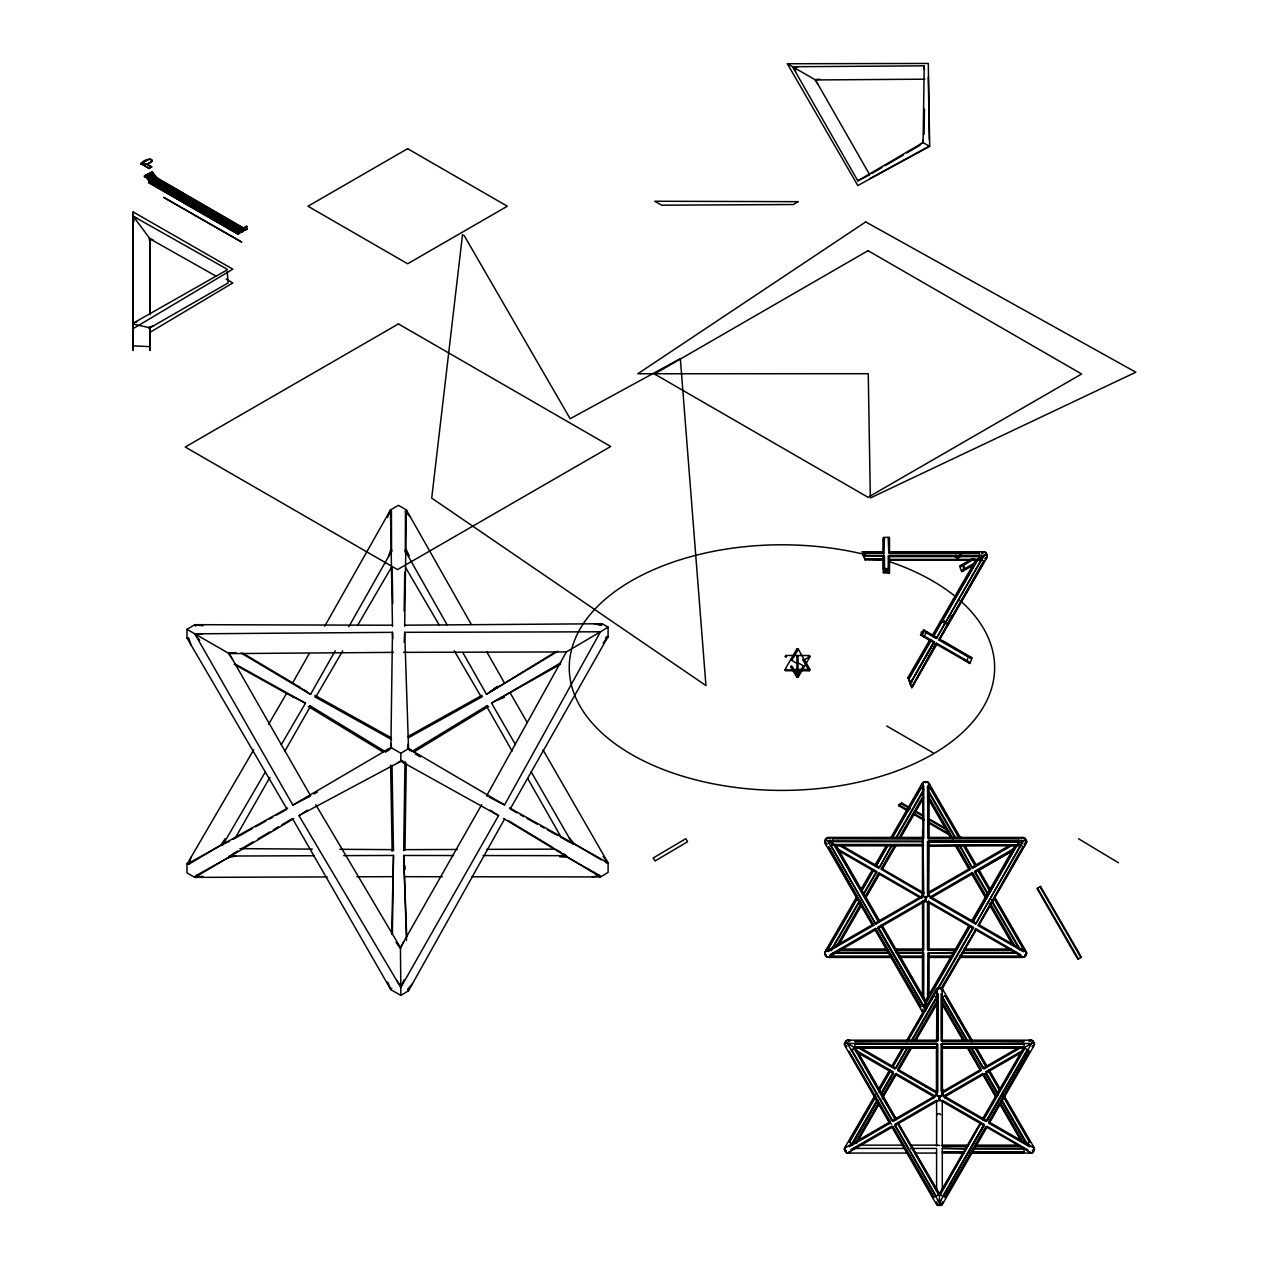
<?xml version="1.0" encoding="UTF-8"?>
<svg xmlns="http://www.w3.org/2000/svg" width="1269" height="1269" viewBox="0 0 1269 1269"><rect width="100%" height="100%" fill="white"/><g stroke="black" fill="none" stroke-linecap="round" stroke-linejoin="round"><path stroke-width="1.5" d="M133.197 324.118L150.028 327.814L150.012 346.659L133.182 345.866L133.197 323.198L227.119 269.916M133.182 345.866L133.182 211.939L232.862 269.187L133.277 328.592L133.182 350.561L133.182 211.971M150.012 314.553L150.028 238.889L133.197 216.19L134.038 221.504M253.673 749.868L186.987 864.221L186.987 872.913L194.807 877.387L327.18 876.911M796.948 662.799L796.948 656.232M796.964 648.808L797.011 650.22M797.503 676.916L802.754 666.653M797.503 663.576L797.503 662.719M797.503 650.426L797.503 649.347M802.785 666.828L803.753 667.383L798.169 677.297L798.011 676.044M798.074 663.449L797.9 669.873M830.64 949.894L830.64 948.768M883.335 553.03L883.335 538.294L884.445 538.373L883.747 554.331M884.461 569.876L883.335 569.416L883.335 555.314L883.335 572.652L889.379 573.287L889.379 558.804M922.611 1010.711L922.611 1010.616A3.014 1.745 -60 0 1 921.595 1010.029L923.182 1012.503A3.014 1.745 60 0 1 921.992 1011.155L875.166 930.05M922.611 995.356L922.611 957.445L899.198 957.445M922.611 901.101L922.611 950.1L923.721 950.084L923.721 900.736M922.531 896.263L923.086 896.58M923.055 953.019L895.882 952.67M923.023 950.084L922.611 905.574M923.055 842.172L923.737 894.248L922.611 894.248M923.023 838.46L832.416 838.19L832.416 839.348M925.815 900.847L878.196 928.321L925.006 1009.41A3.014 1.745 60 0 1 925.561 1010.822L924.578 1008.205L925.64 1005.587M928.4 895.835L925.64 897.437L925.64 900.911L973.069 928.321M890.775 837.778L921.992 783.719A3.014 1.745 -60 0 1 925.498 782.561C927.48 780.165 930.478 785.099 928.654 785.527L928.702 788.192M926.782 1004.921L881.781 926.275L878.243 928.305L923.562 1006.793L926.782 1004.065M928.654 996.609L928.654 952.511L928.654 995.213M928.654 950.1L928.654 903.766M928.258 896.453L928.718 841.68M928.654 837.952L928.654 783.37A3.014 1.745 0 0 0 927.004 781.815A3.014 1.745 0 0 0 923.864 781.958L921.564 784.924L922.611 785.527M936.601 1094.719L936.601 1050.558M936.601 997.942L936.601 991.375L935.634 990.724A2.839 1.634 60 0 1 936.522 990.217L936.601 990.232M942.28 991.375L943.279 990.803L941.899 988.599A2.062 1.681 -60 0 0 940.852 987.996L938.013 987.996A2.062 1.681 60 0 0 936.982 988.599L936.585 1041.5L854.846 1041.5L937.759 1040.818L937.759 993.611L936.601 993.611M937.728 993.675L937.728 1040.818M939.441 1204.852L940.44 1200.807L939.441 1200.236L938.441 1200.807L939.441 1201.584M942.28 1088.548C946.087 1095.068 938.14 1094.814 939.441 1099.89L894.788 1125.682L938.854 1201.933A2.839 1.634 60 0 1 938.854 1205.217L938.013 1205.249A2.062 1.681 -60 0 1 936.982 1204.646L936.601 1201.87L935.602 1202.441L936.601 1203.234M942.28 1034.362L942.28 993.627L941.106 993.627L941.106 1040.818L1024.035 1041.5L942.28 1041.5L942.28 989.344A2.839 1.634 0 0 0 939.441 987.694A2.839 1.634 0 0 0 936.601 989.344L935.602 990.803M942.28 1203.218L942.28 1201.87L943.279 1202.441L941.899 1204.646A2.062 1.681 60 0 1 940.852 1205.249L938.854 1205.138A2.839 1.634 60 0 1 936.014 1203.567L891.98 1127.3M942.28 990.232L942.359 990.217A2.839 1.634 -60 0 1 943.232 990.724M888.871 560.105L978.05 560.089L979.494 558.392M1021.18 949.069L1021.18 950.418M227.262 271.677L228.071 282.955L150.028 327.814L150.012 350.561L150.012 331.193M509.583 807.909L510.535 808.416L608.073 636.626L608.121 627.156L602.267 623.745L404.684 625.189L404.668 626.251M293.742 818.632L292.838 819.187L390.884 989.709L400.861 995.372L400.814 987.472L498.558 815.602L400.814 761.241L400.861 753.278L408.539 748.599L404.7 632.327L600.443 631.803L608.121 627.156M942.344 1044.641L942.344 1091.292L941.138 1091.292L941.138 1044.101L1024.035 1044.117M824.739 952.845C824.501 955.874 829.466 959.047 830.227 956.001M471.307 624.507L406.381 509.916L398.418 505.316L390.487 509.964L391.423 511.47L391.55 552.078M309.858 794.473L229.213 653.614L194.807 633.834L292.838 805.069L390.884 747.536L392.47 632.343L194.807 633.834L186.987 629.313L194.855 624.681L392.47 625.22L392.486 626.283M391.661 934.174L393.501 855.449L343.693 855.623M392.407 933.794L393.501 855.449M404.176 611.246L404.748 572.129M404.684 625.189L406.381 509.916L405.445 511.423L405.334 552.729M403.685 850.69L404.985 761.448M404.748 865.759L404.684 869.709L404.462 865.077M404.985 849.976L406.286 763.192M924.911 79.17L815.491 79.947L792.57 66.749L857.812 180.832L923.055 142.556L924.229 65.829L792.57 66.749L787.367 63.751L928.289 63.45L929.685 146.332L857.812 185.528L787.367 63.783M924.07 134.482L924.451 109.102M149.171 328.56L149.203 327.116L153.216 325.99M406.254 515.658L406.381 509.916M964.583 568.1L963.314 568.084L963.345 566.862L964.614 566.878M967.597 659.531L967.628 658.31M404.7 632.327L404.176 642.336M393.469 850.674L392.026 765.366M400.861 753.278L390.884 747.536L390.995 743.872M929.654 146.347L923.055 142.556L923.134 140.113M983.015 552.538L981.762 552.047L981.762 553.268L984.522 552.142A2.189 1.777 -60 0 1 985.632 552.776C986.981 554.839 982.682 557.488 981.762 556.758L975.718 560.232L932.541 635.008M1022.291 841.633L1022.1 842.965L1021.037 842.346C1020.768 841.125 1026.78 838.381 1026.526 842.029A3.014 1.745 -60 0 1 1025.939 843.742L979.113 924.831M1025.304 843.377L1025.114 844.71L1024.051 844.091L1026.558 841.759M1033.188 1045.783L1032.998 1047.036L1032.014 1046.465L1034.219 1044.736A2.062 1.681 0 0 0 1034.219 1043.546C1032.474 1040.31 1030.602 1046.481 1029.159 1044.815L1023.48 1048.099L942.28 1048.099M826.151 843.488L826.103 843.552A3.014 1.745 0 0 0 826.103 844.631L827.214 844.091L824.707 841.506L827.198 837.762A3.014 1.745 0 0 1 828.974 837.429L922.611 837.429M845.693 1045.783L845.884 1047.036L846.867 1046.465L844.646 1044.736A2.062 1.681 0 0 1 844.646 1043.546L846.074 1041.072A2.062 1.681 60 0 1 847.121 1040.485L849.707 1040.39L849.707 1041.532L848.549 1040.866M1025.304 951.496L1025.114 950.164A3.014 1.745 0 0 1 1025.162 951.306C1029.318 953.86 1021.957 959.84 1021.037 956.001M1032.014 1146.795L1032.998 1146.208L1034.219 1148.508A2.062 1.681 0 0 1 1034.219 1149.714L1032.807 1152.173A2.062 1.681 60 0 1 1031.76 1152.775L1029.159 1152.855L1029.159 1151.713M1026.558 953.368L1026.526 953.638A3.014 1.745 -60 0 1 1024.765 956.715L1024.527 956.874M798.042 650.156L798.074 649.014M408.38 743.84L407.587 749.122L408.539 748.599L504.539 804.943L600.443 631.803L566.355 651.933L403.669 652.361M824.707 953.114L826.151 950.164L827.214 950.767M885.524 571.161L885.746 570.162L887.126 570.495L886.92 571.478L885.524 571.161L886.111 568.702L885.889 569.702L887.301 570.035L887.507 569.035L886.92 571.478M390.566 514.675L391.423 511.47M861.048 891.092L873.04 870.106L876.641 872.184M969.579 926.513L973.371 928.036M985.886 557.852L984.776 558.503L985.839 559.106L987.139 556.663A2.189 1.777 0 0 0 987.139 555.394L986.029 554.283M846.867 1146.795L845.884 1146.208L844.646 1148.508A2.062 1.681 0 0 0 844.646 1149.714L846.074 1152.173A2.062 1.681 -60 0 0 847.121 1152.775L849.707 1152.855L849.707 1151.713M1032.998 1047.036L1033.045 1046.877A2.839 1.634 0 0 0 1033.045 1045.957L1033.125 1045.815M140.954 163.891C144.936 156.817 160.465 158.736 146.633 164.367L140.954 163.891L150.218 158.72M146.633 164.367L152.391 161.068M830.227 842.346L829.212 842.838A3.014 1.745 -60 0 1 830.148 841.22L830.227 842.346L836.271 845.836L879.449 920.612M849.707 1044.815L848.755 1045.275A2.839 1.634 -60 0 1 849.627 1043.753L849.707 1044.815L855.385 1048.099L936.601 1048.099M921.564 896.295L921.595 896.184A3.014 1.745 -60 0 1 922.531 894.566L922.611 894.471M935.602 1095.559L935.634 1095.448A2.839 1.634 -60 0 1 936.522 1093.926L936.601 1093.973M388.536 556.536L390.915 549.16L391.851 550.667L348.769 626.791M287.651 808.099L186.987 864.221L188.748 864.284L191.048 857.257M922.611 830.418L922.515 838.46L923.721 838.46L923.721 786.145L922.611 786.145M923.023 951.544L923.023 949.91M947.562 623.412L948.466 624.3L944.596 623.047M964.218 660.277L964.583 659.325M969.23 663.164L969.595 662.212L936.189 642.923L935.57 643.97M971.435 657.469L971.007 658.579L938.822 640.004L984.3 561.247L982.761 560.359M943.866 622.508L944.533 620.763M387.426 517.562L390.487 509.964L392.47 625.22M307.368 810.193L298.961 815.65L400.814 987.472L403.907 979.954M403.748 941.693L400.449 948.482L396.102 942.201L400.433 947.531L400.814 987.472M829.18 838.254L829.212 838.174A3.014 1.745 60 0 1 830.148 837.635L830.227 838.872L826.96 837.873M848.723 1040.961L848.755 1040.897A2.839 1.634 60 0 1 849.627 1040.39M1022.053 956.683L1022.1 956.62A3.014 1.745 60 0 1 1021.117 957.223L1021.037 957.223M943.628 631.676L951.877 615.322M202.881 876.276L194.807 877.387L195.632 875.832L228.388 857.59L231.672 854.624M566.355 651.933L486.646 795.837L487.566 796.329M786.558 670.048L785.479 670.714L797.075 670.778M808.448 656.232L809.543 655.55L797.947 655.47M400.861 995.372L408.539 990.803L504.539 819.06L503.634 818.521M335.206 650.791L310.556 694.365L292.663 682.865L309.208 653.614M324.674 626.283L390.487 509.964M969.579 926.291L925.64 1002.209M481.681 804.689L400.433 947.531L315.775 804.736M235.526 837.588L269.9 777.342M284.637 751.518L310.556 706.103L309.636 705.596M944.929 1097.907L945.786 1097.003L944.929 1097.907L985.807 1121.495L1027.319 1049.669M784.797 669.905L790.635 659.769M791.095 658.928L796.853 648.967M792.268 659.594L797.503 650.521M804.356 666.574L810.05 656.533M908.747 679.407L908.033 677.472L929.527 640.242M908.461 678.741L930.288 640.908M931.398 640.147L908.747 679.423L910.206 683.801L934.095 642.431L931.081 640.702M933.349 636.832L977.733 559.899M933.492 642.082L910.206 683.785M981.334 559.423L936.522 638.18L983.634 556.393A3.014 1.745 -60 0 1 986.663 554.648A3.014 1.745 -60 0 1 986.663 558.138L939.837 639.227M911.65 687.1L935.919 643.7L911.856 687.703L936.823 644.462M983.713 560.914L938.997 639.719L984.316 561.263M856.543 897.072L825.326 951.131A3.014 1.745 -60 0 0 826.071 954.748M861.413 888.633L872.152 870.042M875.166 864.808L885.905 846.233M886.857 846.391L876.086 866.204L875.848 865.204M857.146 897.865L827.832 948.641L829.863 949.815M891.726 837.968L920.897 787.446L923.324 788.858L923.182 790.254M828.34 948.926L857.892 897.754M861.825 890.933L873.944 869.899M875.896 866.6L888.189 845.233M892.091 838.476L921.389 787.732M878.465 867.584L878.846 866.933M832.274 947.832L859.621 900.482M863.57 893.63L875.927 872.231M891.679 844.948L879.465 867.25M895.581 838.174L922.563 791.459M831.338 950.655L859.89 901.18M863.666 894.597L876.942 871.629L836.668 848.374M892.202 845.186L878.878 868.313L840.284 846.042M896.057 838.508L923.404 791.158M836.112 946.833L860.62 904.369M864.554 897.58L878.735 872.675L922.357 897.865M894.74 845.249L880.956 869.138L923.324 893.979M898.69 838.428L923.309 795.774M837.35 946.024L861.365 904.416M865.252 897.691L878.957 873.976M895.613 845.091L881.987 868.71L923.975 892.995M899.547 838.301L922.833 797.947M839.221 943.93L861.778 904.845M865.712 898.04L879.449 874.262M882.463 869.027L896.2 845.233M900.118 838.428L923.673 797.646M927.861 902.211L928.369 901.323L973.672 927.48L937.918 989.439M930.891 896.993L930.304 898.008L975.607 924.165L1022.909 841.997A3.014 1.745 -60 0 1 1024.083 840.617L1024.305 840.459M925.561 1005.064L925.64 1000.622L968.802 925.847M971.832 920.612L1014.994 845.836L1018.372 843.726M972.593 921.056L972.815 922.055L1016.675 844.948L928.162 845.709M925.069 1004.778L925.561 1003.922L924.578 1004.493L927.116 1005.952M925.815 1003.509L970.674 925.751M972.625 922.436L1017.008 845.503L1018.769 845.709L1018.769 841.553L927.512 841.347L927.512 893.662L928.654 893.662M875.436 1094.592L845.106 1147.128A2.839 1.634 -60 0 0 845.804 1150.523L845.757 1150.713M878.37 1089.5L889.141 1070.862M891.98 1065.944L902.735 1047.306M906.653 1040.517L936.014 989.677A2.839 1.634 -60 0 1 939.298 988.583M874.785 1097.146L848.882 1142.021L852.467 1144.083L877.767 1100.255M878.671 1090.404L890.33 1070.164M892.504 1066.246L903.687 1046.877M906.653 1041.722L933.381 995.435L936.966 997.513L911.665 1041.341M931.414 999.512L972.768 927.687M1020.609 845.027L975.798 923.784M893.09 1066.579L903.798 1048.035M907.7 1041.294L933.968 995.784M849.469 1142.37L875.753 1096.844M878.671 1091.784L890.346 1071.559M940.678 989.09L975.813 929.654L941.17 989.582M1022.988 846.502L978.272 925.323M851.864 1143.75L876.99 1100.239M880.924 1093.418L893.313 1071.893L854.148 1049.273M907.509 1047.147L894.962 1069.053L857.495 1047.417M911.412 1040.374L936.363 997.164M852.546 1143.512L877.307 1100.62M881.273 1093.767L893.154 1073.177M907.874 1047.686L895.993 1068.26L859.319 1047.084M881.654 1093.513L893.328 1073.288L856.48 1052.001M941.963 989.186L976.099 930.05M855.068 1143.353L878.434 1102.904M882.32 1096.162L894.978 1074.24L934.904 1097.288M937.791 1092.387L897.738 1069.259L910.46 1047.242M914.283 1040.596L936.681 1001.828M896.152 1073.542L882.669 1096.955M911.221 1047.274L897.77 1070.624L936.823 1093.196M914.917 1040.897L937.299 1002.113M856.48 1142.306L878.703 1103.824M856.385 1143.432L879.163 1103.982M882.129 1098.843L895.993 1074.827M898.833 1069.91L911.713 1047.607M915.679 1040.739L937.458 1003.002M910.698 1078.111L911.285 1077.095M925.831 1086.819L926.402 1085.82M926.56 1092.45L927.147 1091.451M1020.419 950.037L1021.022 948.99L1019.689 949.593M1020.26 955.557L1020.768 954.685L975.464 928.527L975.575 929.987M1024.02 950.719L1023.417 951.766L978.098 925.593L1023.591 846.851L1022.037 845.963M941.947 1096.178L942.55 1095.131M942.693 1101.778L943.295 1100.746L984.173 1124.35L942.693 1196.175M939.441 1200.236L939.441 1193.669L980.049 1123.351M982.888 1118.433L1023.48 1048.099M981.175 1122.621L939.694 1194.446L943.279 1196.524L984.157 1125.714L939.441 1099.906M982.809 1119.781L1024.321 1047.94L1027.906 1050.018L987.028 1120.813L942.28 1094.988L942.28 1043.419M940.297 1194.795L980.572 1123.652M984.046 1119.099L1024.924 1048.289M986.901 1120.749L1030.936 1044.482A2.839 1.634 -60 0 1 1033.775 1042.832A2.839 1.634 -60 0 1 1033.775 1046.116L989.741 1122.383M986.901 1127.3L942.867 1203.567A2.839 1.634 -60 0 1 940.028 1205.217A2.839 1.634 -60 0 1 940.028 1201.933L983.57 1125.381M1026.526 1145.019L1027.129 1143.972L1030.127 1145.701L1029.524 1146.748L988.646 1123.144L1029.571 1050.97L988.694 1121.764L1033.775 1147.811A2.839 1.634 -60 0 1 1033.775 1151.094A2.839 1.634 -60 0 1 1030.936 1152.728L985.807 1126.682L944.929 1197.476L986.838 1126.222L1027.716 1149.825L1027.271 1150.618M268.584 724.298L286.556 693.461L305.48 703.169L281.369 744.506M265.57 771.6L222.709 845.106L220.949 845.043L188.748 864.284M314.744 696.76L315.616 697.3L342.709 650.854M357.541 625.458L391.122 567.877M797.011 676.044L796.948 677.345L797.122 670.333M921.12 635.388L921.643 634.516L934.396 641.876L910.111 683.721L911.856 687.703M924.26 630.233L923.642 631.232L936.332 638.561L936.934 637.514L923.594 629.852L920.453 635.008L933.794 642.717M923.404 636.705L923.927 635.832M925.926 632.549L926.544 631.55M923.721 636.895L926.862 631.724M391.804 988.202L390.884 989.709L387.806 982.206M985.839 559.106L985.886 559.042A3.014 1.745 0 0 0 985.886 557.963L985.886 557.963M826.151 950.164L826.103 950.227A3.014 1.745 0 0 0 826.103 951.306L826.151 951.385M845.836 1045.957L845.884 1045.878A2.839 1.634 0 0 0 845.836 1046.973L845.884 1047.036M1025.114 844.71L1025.162 844.631A3.014 1.745 0 0 0 1025.162 843.552L1025.162 843.552M1033.045 1147.382L1033.045 1147.287A2.839 1.634 0 0 0 1033.045 1146.288L1033.045 1146.288M225.168 838.761L220.949 845.043L229.562 841.284M603.156 643.129L608.073 636.626L606.328 636.594M933.921 635.769L932.937 636.102L977.384 560.089M875.483 865.855L876.451 865.521M972.213 921.706L973.196 921.373M412.457 983.792L407.587 989.312L408.539 990.803M921.564 784.924L921.675 784.797A3.014 1.745 60 0 1 922.531 784.305L922.611 784.305M943.279 1202.441L943.153 1202.568A2.839 1.634 60 0 1 942.359 1203.028L942.28 1203.012M387.933 750.55L390.154 748.583M923.388 782.196L923.182 782.37A3.014 1.745 0 0 0 922.611 783.37L923.023 838.286M955.509 560.232L961.696 555.314L959.65 551.825L959.078 553.268M784.924 669.746L786.082 669.144M826.738 838L826.531 838.143A3.014 1.745 0 0 0 826.293 839.951A3.014 1.745 0 0 0 828.974 840.903L923.055 841.046L922.611 845.677M956.08 556.266L955.049 556.805L956.318 557.614L957.096 556.076M959.84 554.759L960.236 555.473M959.903 555.267L960.728 555.14M921.437 632.263L923.372 632.374L922.626 633.818L921.437 632.263L922.626 633.818M921.548 633.136L922.293 631.676M922.515 632.961L923.372 632.374M489.802 691.764L498.209 686.291L494.149 688.559M555.838 651.711L486.471 694.286L462.757 652.44M408.777 737.606L482.268 696.681M986.283 1066.309L975.433 1047.258M411.711 751.597L487.375 705.516M413.71 752.12L488.66 706.436M501.667 698.505L504.332 696.887L498.606 699.822M599.602 625.347L602.267 623.745L601.443 625.3L594.209 623.793M486.471 694.286L557.9 651.235M876.689 1130.362L878.862 1129.061M150.091 332.304L232.862 282.924L226.183 279.085M232.544 854.053L237.652 851.039M241.047 849.009L252.943 841.95M258.051 838.92L269.948 831.845M273.358 829.831L278.45 826.801M281.861 824.787L292.06 818.727M194.807 877.387L292.838 819.187M898.373 1123.62L939.441 1193.669M655.185 860.89L653.123 858.018L685.783 838.714L687.56 841.759L655.423 860.747M927.655 896.263L927.401 896.406A3.014 1.745 -60 0 0 925.736 899.071A3.014 1.745 -60 0 0 926.259 901.291M862.809 1138.547L873.04 1132.487M883.811 1126.126L890.394 1122.24M471.957 876.784L600.443 876.927L608.121 872.406L608.073 862.857L543.005 749.884M871.93 173.456L881.892 167.619M885.207 165.668L903.465 154.945M906.78 153.01L920.073 145.205M314.014 793.982L317.424 791.983M385.459 752.073L388.853 750.074M893.884 1119.655L892.979 1121.193L892.551 1120.416M983.412 1067.959L971.134 1048.067M515.452 744.586L491.547 703.089L560.914 662.783M491.547 703.089L560.105 664.496M605.424 638.18L608.073 636.626M239.651 233.179L150.63 181.784L145.872 175.09L239.651 229.562L237.938 230.546L144.555 176.629L145.872 175.09L239.651 229.229L239.651 233.179L237.938 234.162L148.917 182.768L150.345 181.388L239.651 232.941L237.938 233.924L148.632 182.371M242.807 227.405L241.11 228.388L147.727 174.805L241.11 228.721L242.807 227.738L149.028 173.266L147.331 174.25L151.138 179.595M151.994 171.934L147.743 174.408L151.043 179.088L156.182 177.105L151.994 171.934L156.182 177.105M144.555 176.629L146.268 175.645M147.727 174.805L149.425 173.821L242.807 227.738M156.436 181.832L151.328 178.913L148.029 174.25L156.277 178.977L156.15 181.99L155.992 179.135L147.743 174.408L152.867 172.425M148.917 182.768L150.63 181.784M152.09 180.944L153.787 179.96M238.382 229.197L238.667 226.279L242.934 228.737L242.934 231.497L238.667 229.039L238.667 226.279M144.158 176.074L237.938 230.212L239.651 229.229M241.982 228.515L246.932 226.437L246.932 229.181L241.11 232.005M238.382 226.437L242.665 228.912L246.932 226.437M241.982 231.259L246.932 229.181M241.11 232.1L242.807 231.117M972.53 558.598L959.586 566.069L961.712 571.811L973.799 564.864M974.766 558.677L961.093 566.577L960.665 565.435L964.139 564.816M790.698 666.415L791.682 665.844M802.785 659.436L803.753 658.865L798.058 648.776M785.479 670.08L797.075 669.429M808.496 656.787L809.543 656.184M791.253 667.383L792.237 666.828M803.34 660.419L810.225 656.39M975.655 562.389L962.362 570.067L962.774 571.193M907.081 810.542L898.642 805.672L898.642 804.689L901.64 802.96L910.063 807.83M922.611 793.95L923.42 790.761M898.642 805.672L901.64 803.959L910.063 808.813M830.513 845.741L833.796 844.488L832.448 845.186L832.448 841.046M875.166 923.086L922.611 895.692L925.64 897.437M927.465 892.884L969.468 868.646L956.747 846.582M971.832 867.282L1009.172 845.709M1022.275 838.159L1021.037 838.872C1020.371 836.937 1026.494 837.397 1025.051 840.03M927.512 894.233L970.674 869.344L957.032 845.693M1010.647 846.249L972.815 868.091L972.213 867.044M825.976 954.97L826.214 954.827A3.014 1.745 0 0 0 828.974 957.445L891.409 957.445M1018.579 843.837L1021.037 842.346M1017.357 845.693L1018.769 843.964M924.498 900.213L877.878 927.131L878.481 928.178M930.193 896.913L972.466 872.438L986.267 896.326M1014.883 848.025L974.608 871.28L975.211 872.326M876.118 929.511L828.356 957.096A3.014 1.745 60 0 1 825.326 955.351A3.014 1.745 60 0 1 825.326 951.861L873.104 924.276L873.643 925.339M930.32 898.214L972.752 873.722M1013.043 850.468L974.846 872.517L987.79 894.645M888.126 952.67L833.796 952.67L833.622 954.066L832.448 953.384L832.448 956.763L890.965 956.763M875.134 928.638L875.769 929.717L875.42 928.527M972.498 873.881L972.149 872.691M974.973 872.469L1012.63 850.722M1022.227 949.815L1023.877 948.863L994.325 897.691M962.092 953.289L1017.072 953.082M851.087 1049.955L854.656 1047.893L896.12 1119.702M1017.881 954.177L1018.769 953.669L1018.769 956.747L960.49 956.747M921.675 1010.076L922.611 1009.347L922.611 1010.774M1024.051 950.767L1025.114 950.164M890.473 1121.622L845.106 1147.811A2.839 1.634 60 0 0 845.106 1151.094A2.839 1.634 60 0 0 847.946 1152.728L893.122 1126.634L934 1197.444L891.885 1125.984L851.007 1149.571L851.61 1150.618M936.601 1040.183L848.533 1040.183A2.839 1.634 0 0 0 845.693 1041.817A2.839 1.634 0 0 0 848.533 1043.467L936.601 1043.419L936.601 1094.988L891.964 1120.749L847.946 1044.482A2.839 1.634 60 0 0 845.106 1042.832A2.839 1.634 60 0 0 845.106 1046.116L889.141 1122.383M941.725 1092.022L981.159 1069.259L968.501 1047.353M1018.737 1047.559L982.825 1068.292L970.991 1047.686M1030.333 1040.866L1029.159 1041.532L1029.159 1040.39L1031.76 1040.485A2.062 1.681 -60 0 1 1032.807 1041.072L1033.188 1042.499M941.979 1093.244L981.159 1070.624L967.692 1047.29M1021.466 1047.353L983.998 1068.99L971.657 1047.607M943.66 1096.115L982.825 1073.495L996.26 1096.781M1023.115 1050.209L985.648 1071.845L998.084 1093.386M943.977 1097.288L984.696 1073.78M1022.941 1051.7L985.68 1073.225L998.322 1095.131M935.665 1196.493L939.25 1194.415L897.786 1122.589M151.614 166.81L149.076 168.254L140.843 163.479L149.092 168.587L151.614 166.81L146.538 163.844L140.843 163.479M1024.733 840.221L1024.765 840.237A3.014 1.745 -60 0 1 1026.526 841.268L1026.558 841.506M928.083 896.025L928.099 896.041A3.014 1.745 -60 0 1 929.273 896.057M233.02 839.348L252.055 828.736M255.513 826.817L265.887 821.027M269.361 819.092L272.819 817.157M276.277 815.237L286.651 809.448M407.698 736.639L482.046 695.285M186.987 864.221L191.984 861.477M857.812 180.832L869.106 175.09M869.709 178.643L929.431 146.094M292.838 805.069L310.699 795.933M298.961 815.65L400.814 761.241L400.798 760.147L404.795 763.462M829.038 838.174L830.227 837.651M825.976 839.904L828.974 841.633L830.227 841.141M845.757 1042.531L849.548 1043.721M397.53 762.891L400.814 761.241M133.277 328.592L133.197 323.198L137.052 321.707M920.39 144.111L923.055 142.556M863.237 554.601L865.061 553.918L865.648 555.616L863.808 556.282L863.237 554.601L863.808 556.282M386.886 749.884L391.804 748.076L390.884 747.536M909.572 681.564C910.92 684.705 908.255 680.533 911.221 680.945M863.38 555.188L865.22 554.505M909.714 682.087L911.364 681.485L911.745 682.468M863.666 555.695L865.506 555.029M923.61 782.069L925.64 782.338M1024.305 957L1024.067 957.08A3.014 1.745 -60 0 1 1022.909 957.096L975.147 929.511M195.632 875.832L198.805 875.007M926.687 901.529L926.56 901.561A3.014 1.745 0 0 1 924.704 901.561L924.578 901.529M940.44 1100.477L940.313 1100.509A2.839 1.634 0 0 1 938.568 1100.509L938.568 1100.509M940.44 1200.807L940.313 1200.823A2.839 1.634 0 0 1 938.568 1200.823L938.568 1200.823M592.449 876.927L599.602 875.388L600.443 876.927L504.539 819.06M235.923 856.02L228.388 857.59L229.213 856.036L314.3 855.734M922.611 838.127L923.023 839.919M235.923 652.552L228.388 653.138L232.544 659.42M819.964 79.233L814.936 79.63L817.712 83.817M793.125 67.083L797.947 66.718M195.632 634.31L202.881 633.77M928.654 784.305L928.734 784.305A3.014 1.745 -60 0 1 929.669 784.845L929.717 784.924M936.601 1203.075L936.522 1203.028A2.839 1.634 -60 0 1 935.634 1202.52L935.602 1202.441M186.987 629.313L186.987 638.006L188.748 637.942L191.064 644.969M603.156 856.48L608.073 862.857L606.328 862.904L604.092 860.636M889.379 538.278L888.221 538.294L888.792 553.268L979.414 553.268M785.971 657.088L785.003 656.565M808.94 669.144L810.019 669.699M229.213 653.614L393.501 652.377M922.611 949.751L894.994 949.815M403.653 849.659L457.363 849.469M486.741 849.373L555.299 849.135M356.779 876.8L392.47 876.673M941.138 1044.101L942.28 1044.101M883.335 556.076L863.554 556.076L862.254 551.825L883.335 551.825M889.379 552.586L979.414 552.586L979.414 553.871M883.747 553.221L862.746 553.221L864.776 558.883L883.779 558.883M889.442 555.743L888.237 555.743L888.237 572.541L889.379 572.652M883.335 556.139L884.461 556.33L884.461 572.62L883.335 572.509M889.442 556.282L979.494 555.949L979.494 560.105L978.066 560.105M889.442 556.615L979.494 556.615M883.256 559.248L883.779 555.441L863.237 555.314L863.554 556.076M888.871 559.407L979.494 559.407M883.256 559.534L864.95 559.534L883.335 560.232M883.256 559.788L884.461 559.788M797.075 655.47L785.574 655.47L786.574 656.232M797.947 669.429L808.416 669.429L803.182 660.356M797.947 670.778L809.448 670.778M922.515 789.604L923.721 789.604M928.654 837.429L1022.291 837.429A3.014 1.745 0 0 1 1025.304 839.158A3.014 1.745 0 0 1 1022.291 840.903L928.654 840.903L928.718 896.184M928.654 838.19L1018.69 838.19L1018.69 839.475M832.416 838.825L923.023 838.825M1018.69 838.857L928.067 838.857L927.496 786.177L928.654 786.177L928.702 789.048M832.448 841.68L923.055 841.744M928.718 842.219L1018.769 842.219M832.448 844.488L923.055 844.488M1018.769 845.011L928.654 845.17M922.531 845.138L835.034 845.138L878.751 921.008M922.531 845.376L923.737 845.376M836.271 845.836L922.611 845.836M928.654 845.836L1014.994 845.836M840.189 949.022L887.285 949.022M895.137 949.022L922.611 949.022M928.654 949.022L956.128 949.022M963.98 949.022L1011.076 949.022M840.792 949.815L887.237 949.815M956.144 949.815L928.686 949.815L928.654 901.085M963.996 949.815L1010.203 949.815M838.143 950.449L887.491 950.449M895.391 950.449L923.023 950.449M955.652 950.481L927.496 950.116L927.496 902.338M963.536 950.481L1012.773 950.481M836.271 952.511L889.252 952.511M897.104 952.511L922.611 952.511L922.611 996.609M954.161 952.511L928.162 953.336L954.209 953.289M961.648 952.622L1016.802 952.622M928.162 952.971L927.512 999.464M889.204 953.305L833.796 952.67M897.056 953.305L923.737 953.003L923.737 998.846M832.448 956.112L891.536 956.112M899.42 956.112L923.055 956.112M928.162 956.08L951.798 956.08M959.681 956.08L1018.769 956.08M898.753 956.763L923.055 956.794L923.055 952.67M928.654 956.763L952.718 956.747M928.654 957.445L952.067 957.445M959.872 957.445L1022.291 957.445A3.014 1.745 0 0 0 1025.051 955.002L1025.289 954.97M942.28 1040.183L1030.349 1040.183A2.839 1.634 0 0 1 1033.188 1041.817A2.839 1.634 0 0 1 1030.349 1043.467L942.28 1043.467M854.846 1044.101L937.791 1044.101L937.791 1091.292L936.601 1091.292M854.846 1046.83L936.601 1046.83M942.28 1046.846L1024.035 1046.846M936.585 1047.528L854.846 1047.528L854.846 1043.419M859.351 1145.146L902.925 1145.146M910.856 1145.146L936.601 1145.146M942.28 1145.146L968.025 1145.146M975.956 1145.146L1017.548 1145.146M942.28 1145.733L967.866 1145.733M975.734 1145.733L1020.07 1145.733M967.581 1146.415L942.264 1146.415L942.28 1100.223M975.353 1146.415L1020.133 1146.415M855.385 1148.429L904.908 1148.429M910.856 1148.429L936.601 1148.429L936.601 1191.401M942.28 1148.429L966.042 1148.429M973.434 1148.334L1024.035 1148.334L1024.035 1152.442L970.896 1152.442M966.629 1149.032L942.296 1148.334L942.28 1189.45M974.354 1149.032L1024.035 1149.032M963.694 1151.76L942.296 1151.76L963.028 1152.442M971.483 1151.76L1024.035 1151.76M907.24 1153.061L848.533 1153.061A2.839 1.634 0 0 1 845.947 1150.761M915.076 1153.061L936.601 1153.061M942.28 1153.061L963.806 1153.061M969.675 1153.061L1030.349 1153.061A2.839 1.634 0 0 0 1032.934 1152.093A2.839 1.634 0 0 0 1032.458 1150.333M406.714 936.712L403.669 855.465L453.556 855.528M483.045 855.56L566.355 855.671L567.18 857.209L599.602 875.388M404.7 876.689L442.326 876.736M239.889 848.644L312.364 849.12M339.775 849.294L393.501 849.643M942.344 1047.528L1024.035 1047.528L1024.035 1043.419M559.708 856.734L567.18 857.209L563.103 853.704L566.355 855.671M1029.159 1152.855L1029.238 1152.855A2.839 1.634 60 0 0 1030.127 1152.347L1030.206 1152.3M140.859 163.796L146.554 164.161L151.63 167.127M141.018 163.669L146.696 164.145M883.335 568.242L889.379 568.877M888.237 569.448L889.379 569.559M202.929 625.776L194.855 624.681L195.696 626.236M924.578 1008.205L924.704 1008.236A3.014 1.745 0 0 0 925.64 1008.316M981.762 552.047L981.92 552.094A3.014 1.745 -60 0 1 982.777 552.57L982.809 552.649M981.762 556.758L981.762 555.536L983.015 556.028M1021.037 837.651L1021.212 837.683A3.014 1.745 -60 0 1 1022.053 838.174L1022.1 838.254M1029.159 1040.39L1029.333 1040.437A2.839 1.634 -60 0 1 1030.127 1040.897L1030.158 1040.961M1029.159 1044.815L1029.159 1043.673L1030.349 1044.133M849.548 1152.807L849.707 1152.855A2.839 1.634 -60 0 1 848.755 1152.347L848.723 1152.284M943.264 622.08L940.503 621.239L945.167 623.222M400.449 760.591L403.241 761.479M570.336 842.6L574.46 843.917L601.3 859.906M153.184 240L149.187 238.239L150.028 243.283M134.022 216.84L137.02 218.363M489.168 797.138L504.539 804.943M292.663 696.982L293.567 697.474M314.918 695.364L390.915 737.606M315.616 697.3L391.629 739.541M234.733 663.766L305.48 703.169M234.178 664.29L286.556 693.461M510.535 808.416L608.073 862.857M510.17 809.051L516.943 812.842M520.322 814.73L523.7 816.617M527.095 818.505L537.247 824.168M540.626 826.056L544.004 827.943M547.399 829.831L557.551 835.51M560.93 837.397L569.384 842.108M133.197 216.19L227.103 269.218M150.028 238.889L216.349 276.341M803.293 665.828L798.058 662.815L798.074 655.581M979.287 558.233L981.825 559.708M239.809 230.022L242.665 231.672L242.665 228.912M161.496 185.385L166.636 188.351M185.464 199.217L195.743 205.15M231.688 225.914L235.114 227.881M238.54 229.863L241.951 231.846L241.951 227.897L148.187 173.758L151.994 179.103M939.33 638.926L972.133 657.865L969.928 663.576L935.903 643.922M935.126 643.716L936.3 644.382M791.253 658.865L792.237 659.436M803.34 665.844L804.324 666.415M785.574 656.232L786.526 656.787M808.543 669.493L809.448 670.016M790.698 659.848L796.948 663.449L796.948 670.667M809.448 670.667L808.48 670.08M886.682 725.995L933.159 752.818M928.702 789.619L930.827 787.827L959.427 837.366M1017.881 843.441L1021.117 845.313M915.123 810.748L923.562 815.618M928.622 818.537L945.484 828.276M957.286 835.097L962.346 838.016M915.123 811.748L923.562 816.601M928.622 819.536L948.847 831.211M898.642 804.689L908.763 810.526M913.823 813.461L923.943 819.298M929.003 822.217L949.228 833.892M913.823 814.444L923.943 820.282M929.003 823.2L949.228 834.891M841.87 845.582L879.48 867.266M928.654 895.692L976.147 923.086M978.605 924.53L1025.939 951.861A3.014 1.745 -60 0 1 1026.526 952.876L1026.558 953.114M838.19 850.436L876.419 872.517M878.513 873.722L920.945 898.214M830.83 948.657L831.941 949.307M925.64 1007.602L926.687 1008.205M939.441 1096.622L936.617 1094.988M1033.172 1150.745L1032.458 1150.333A2.839 1.634 60 0 0 1034.219 1149.857A2.839 1.634 60 0 0 1033.775 1147.128L1004.413 1096.289M896.136 1073.542L935.348 1096.13M415.233 753.913L420.34 756.911M242.918 653.265L292.663 682.865M241.062 653.027L310.556 694.365M498.558 815.602L490.12 810.145M1078.539 838.761L1118.465 862.761M508.203 820.567L553.11 847.676M556.441 849.691L561.437 852.689M385.205 751.597L310.556 706.103M308.304 706.5L383.159 752.12M943.628 641.416L971.15 658.214M408.539 748.599L411.521 750.407M298.77 686.386L299.643 686.926M595.637 873.992L600.443 876.927M957.223 556.98L955.843 555.235M922.404 632.549L923.467 633.247M304.179 689.876L307.193 691.843M133.197 323.198L134.022 323.896M150.154 158.942L152.312 161.29M407.793 748.472L410.109 750.915M981.762 555.536L981.841 555.632A3.014 1.745 60 0 1 982.777 557.234L982.809 557.361M1021.037 841.141L1021.117 841.22A3.014 1.745 60 0 1 1022.053 842.838M928.654 894.471L928.734 894.566A3.014 1.745 60 0 1 929.669 896.184L929.717 896.295M1029.159 1043.673L1029.238 1043.753A2.839 1.634 60 0 1 1030.127 1045.275M942.28 1093.83L942.359 1093.926A2.839 1.634 60 0 1 943.232 1095.448L942.867 1095.321A2.839 1.634 -60 0 0 940.028 1096.955A2.839 1.634 -60 0 0 940.028 1100.239M405.445 511.423L410.379 516.975M569.384 838.206L574.46 843.917L572.7 843.964L531.14 771.822M194.807 633.834L199.693 640.322M792.57 66.749L795.822 71.08M148.6 174.884L151.899 179.564M396.658 980.445L400.798 986.505M845.884 1147.366L845.836 1147.287A2.839 1.634 0 0 1 845.836 1146.288M405.81 567.877L439.439 625.411M454.27 650.807L481.395 697.22M186.987 638.006L286.715 808.607M873.342 925.513L828.641 846.724L873.944 925.196L828.34 951.496L827.753 950.465M1039.977 886.777L1080.855 957.572M1037.582 888.157L1078.46 958.952M960.49 837.778L929.273 783.719A3.014 1.745 60 0 0 925.767 782.561M965.36 846.233L976.099 864.808M979.113 870.042L990.819 890.315M994.722 897.072L1025.939 951.131A3.014 1.745 60 0 1 1025.193 954.748M964.361 845.9L976.083 866.188M978.573 870.391L990.566 891.282M975.195 865.315L975.798 866.362M977.59 869.551L978.193 870.597M930.225 788.16L958.793 837.635M963.726 846.169L975.544 866.632M977.971 870.74L989.788 891.219M993.722 898.04L1023.274 949.212M955.763 837.905L928.702 791.047L928.654 838.523M960.681 846.439L972.546 868.361L959.063 845.186M975.528 872.152L988.488 894.582M991.39 899.626L1020.641 950.164M928.496 792.062L955.145 838.397M991.517 901.402L1019.308 949.228M928.734 796.694L953.13 838.936M990.201 903.147L1014.819 945.786M928.527 797.709L951.845 838.111M971.864 872.786L986.647 898.373M989.598 903.496L1014.217 946.135M928.575 799.343L951.147 838.428M955.065 845.233L968.802 869.027M971.832 874.262L985.569 898.04M989.487 904.845L1012.059 943.93M804.356 659.674L810.098 669.651M792.268 666.653L797.503 676.155M791.095 667.335L796.964 677.472M920.786 896.739L921.389 897.77L876.086 923.943L875.483 922.896M923.182 900.974L923.769 901.989M972.228 1040.517L942.867 989.677A2.839 1.634 60 0 0 939.568 988.583M976.131 1047.306L986.901 1065.944M989.741 1070.862L1000.511 1089.5M971.816 1040.929L945.532 995.419L941.963 997.497L967.264 1041.31M988.63 1070.116L1000.146 1090.039M1003.049 1095.068L1030.111 1141.957L1026.558 1144.019L1001.241 1100.191M944.929 995.768L971.657 1042.055M974.624 1047.195L985.712 1066.404M988.662 1071.496L999.369 1090.039M1003.271 1096.781L1029.54 1142.29M942.55 997.148L967.946 1041.199M1002.002 1100.16L1027.129 1143.686M942.28 997.942L967.041 1040.818M985.727 1073.177L997.608 1093.767M1001.574 1100.62L1026.32 1143.512M942.232 1001.828L964.614 1040.612M983.998 1074.193L996.657 1096.099M1000.543 1102.84L1023.909 1143.306M942.502 1003.668L963.806 1040.548M1000.194 1103.618L1021.593 1140.657M942.407 1004.715L963.203 1040.739M967.168 1047.607L980.049 1069.91M982.888 1074.827L995.753 1097.114M999.718 1103.982L1021.497 1141.719M882.463 925.847L925.64 1000.622M880.86 925.402L881.463 926.449M833.495 844.012L878.814 922.484M881.241 926.592L926.544 1005.064M831.116 845.392L875.816 924.213L828.356 841.997A3.014 1.745 60 0 0 825.326 840.252A3.014 1.745 60 0 0 825.326 843.742L872.152 924.831M878.798 927.988L924.102 1006.476M875.769 929.733L921.04 1006.761L875.737 928.289L830.116 954.685L830.703 955.731M944.945 1095.369L945.532 1096.384M936.411 1095.099L936.998 1096.099M936.252 1101.746L935.665 1100.715L894.788 1124.318L936.268 1196.144M934 1097.828L933.413 1096.813L934 1097.828L893.122 1121.431L851.673 1049.622M830.735 948.72L831.338 949.767M833.099 952.971L833.701 954.018M895.993 1118.433L855.385 1048.099L895.517 1118.655M854.085 1048.226L894.962 1119.036M897.786 1123.953L938.663 1194.764M890.299 1121.717L848.818 1051.255L890.235 1123.128L849.358 1146.732L848.771 1145.685M851.753 1143.972L852.356 1145.003M854.005 1147.858L854.592 1148.889M510.439 693.35L527.238 722.521M815.491 79.947L869.709 174.757M486.471 706.024L512.121 751.105M527.666 778.405L560.676 836.43M486.788 651.822L504.332 682.77M447.227 625.03L405.065 550.619L406.001 549.128L409.316 555.949M829.18 956.62L829.212 956.683A3.014 1.745 -60 0 0 830.148 957.223M908.033 677.472L911.316 686.339M862.254 551.825L883.335 552.586L883.335 537.406L889.379 537.295L889.379 551.825L983.015 551.825A3.014 1.745 0 0 1 986.029 553.57A3.014 1.745 0 0 1 983.015 555.314L889.379 555.314L889.379 573.287M864.252 556.758L865.236 560.232M965.471 562.659L965.899 563.801M829.18 842.965L828.974 841.633M826.151 844.71L825.96 843.377M848.723 1045.386L848.533 1044.133M933.413 635.515L933.54 636.451M956.207 556.679L956.318 557.614M924.435 69.938L924.229 65.829M392.787 638.767L392.47 632.343M403.669 855.465L406.524 940.503M942.28 1089.548L942.344 1091.292M392.153 568.258L392.755 603.457M390.63 765.128L392.137 851.356M928.305 77.203L929.352 139.796M936.601 1100.223L936.601 1145.875M928.654 784.099L928.654 785.527M922.611 784.099L922.515 788.382M922.611 895.692L922.611 840.903L922.611 894.962A3.014 1.745 0 0 0 925.64 896.707A3.014 1.745 0 0 0 928.654 894.962M901.64 802.96L901.64 803.959M889.379 538.183L889.379 552.998M798.074 669.54L798.074 677.234M796.948 655.581L796.948 656.723M246.249 226.056L246.249 228.801M241.094 228.388L241.11 232.338M150.012 240.063L150.012 313.808M983.634 552.174A3.014 1.745 60 0 1 986.663 553.918A3.014 1.745 60 0 1 986.663 557.408M923.182 1012.535A3.014 1.745 0 0 1 922.611 1011.504M825.326 843.013A3.014 1.745 -60 0 1 825.326 839.523A3.014 1.745 -60 0 1 828.356 837.778M1022.909 837.778A3.014 1.745 60 0 1 1025.939 839.523A3.014 1.745 60 0 1 1025.939 843.013M921.992 896.057A3.014 1.745 60 0 1 925.006 897.802A3.014 1.745 60 0 1 925.006 901.291M942.28 1203.916A2.839 1.634 0 0 1 939.441 1205.55A2.839 1.634 0 0 1 936.601 1203.916M845.106 1045.434A2.839 1.634 -60 0 1 845.106 1042.166A2.839 1.634 -60 0 1 847.946 1040.517M942.28 1094.306A2.839 1.634 0 0 1 939.441 1095.94A2.839 1.634 0 0 1 936.601 1094.306M1030.936 1040.517A2.839 1.634 60 0 1 1033.775 1042.166A2.839 1.634 60 0 1 1033.775 1045.434M936.014 1095.321A2.839 1.634 60 0 1 938.854 1096.955A2.839 1.634 60 0 1 938.854 1100.239M891.599 1124.144A1.745 1.428 59.4 0 1 891.187 1123.636M937.172 1114.816A1.745 1.412 0.7 0 1 940.615 1114.832M937.188 1145.59A1.808 1.443 0.7 0 1 939.726 1145.606M959.872 600.316A212.7 122.807 0 0 1 836.35 786.32A212.7 122.807 0 0 1 569.67 659.912A212.7 122.807 0 0 1 861.635 553.744M880.575 558.804A212.7 122.807 0 0 1 883.922 559.835M888.887 561.453A212.7 122.807 0 0 1 955.605 596.684M462.471 235.051L431.714 498.114L705.945 685.577L680.343 358.635L570.146 418.722L464.168 235.542L462.471 235.051M798.058 201.676L793.347 204.531L661.688 205.197L654.693 201.248L798.058 201.676M865.696 221.916L637.847 373.752L868.25 373.705L870.344 497.971L1135.818 372.214L865.696 221.916M407.635 148.679L307.97 206.228L407.635 263.778L507.314 206.228L407.635 148.679M398.434 323.928L185.242 447.021L397.53 569.591L610.722 446.498L398.434 323.928M868.044 250.675L654.471 373.99L868.044 497.305L1081.632 373.99L868.044 250.675M1040.58 886.428L1036.979 888.506L1077.857 959.301L1081.458 957.223L1040.58 886.428M241.665 242.078L163.796 197.441L241.665 242.078M238.794 229.721L145.015 175.582L149.774 182.276L238.794 233.67L238.794 229.721"/></g></svg>
